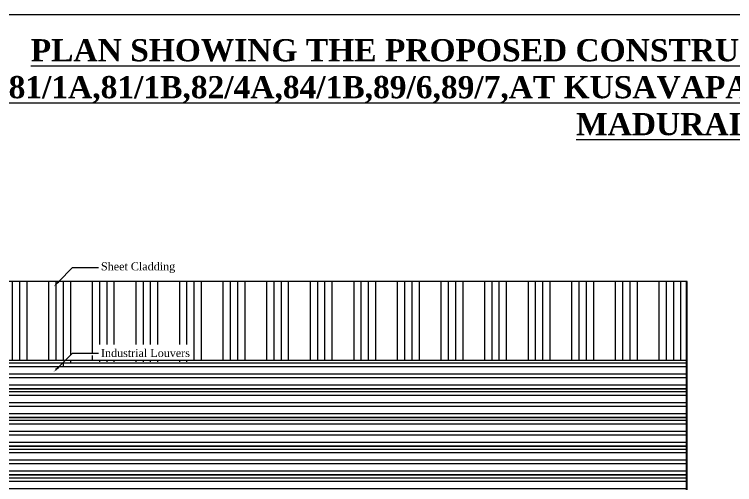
# Model space of a CAD drawing. Header units: metres. Extents: x 1422408 to 2565053, y 3723 to 80428.
# Drawn here: x 2267925.67 to 2267957.14, y 4235.59 to 4256.13 of the extents above; entities that cross this region are included whole.
import ezdxf
from ezdxf import colors
from ezdxf.entities.mleader import LeaderData, LeaderLine
from ezdxf.math import Vec2, Vec3

# ---------------------------------------------------------------- set-up
doc = ezdxf.new("R2010")
doc.units = ezdxf.units.M
doc.header["$LTSCALE"] = 3.5
doc.header["$MEASUREMENT"] = 0
doc.layers.get('0').update_dxf_attribs({"linetype": 'CONTINUOUS'})
doc.styles.add('style1jaya', font='times.ttf')
doc.styles.add('thin2', font='arial.ttf', dxfattribs={"height": 0.3})

msp = doc.modelspace()

# ---------------------------------------------------------------- hatches: boundary and pattern name
h = msp.add_hatch()
h.set_pattern_fill('ANSI34', color=256, scale=0.1, angle=45)
h.set_pattern_definition([(90, (2262694.1467, 4968.6807), (-1.90499797, 0), []), (90, (2262694.4642, 4968.9982), (-1.90499797, 0), []), (90, (2262694.7817, 4969.3157), (-1.90499797, 0), []), (90, (2262695.0992, 4969.6332), (-1.90499797, 0), [])])
h.paths.add_polyline_path([(2267955.03466, 4241.01218), (2267955.03469, 4244.46667), (2267907.47357, 4244.46667), (2267907.47354, 4241.01218)])
edge = h.paths.add_edge_path()
edge.add_line((2267929.35113, 4240.95514), (2267933.32944, 4240.95514))
edge.add_line((2267933.32944, 4240.95514), (2267933.32944, 4241.70246))
edge.add_line((2267933.32944, 4241.70246), (2267929.35113, 4241.70246))
edge.add_line((2267929.35113, 4241.70246), (2267929.35113, 4240.95514))
edge.add_line((2267928.21316, 4241.33473), (2267929.3515, 4241.33473))
edge.add_line((2267927.59818, 4240.72062), (2267928.21316, 4241.33473))
edge.add_line((2267927.63351, 4240.68524), (2267927.3859, 4240.50864))
edge.add_line((2267927.3859, 4240.50864), (2267927.56285, 4240.756))
edge.add_line((2267927.56285, 4240.756), (2267927.63351, 4240.68524))
h = msp.add_hatch()
h.set_pattern_fill('ANSI32', color=256, scale=0.05, angle=135)
h.set_pattern_definition([(180, (2262694.14667, 4973.69313), (0, -0.47624949), []), (180, (2262693.9879, 4973.8519), (0, -0.47624949), [])])
h.paths.add_polyline_path([(2267955.00105, 4241.01218), (2267907.47349, 4241.01227), (2267907.47348, 4239.75915), (2267955.00105, 4239.75906)])
h = msp.add_hatch()
h.set_pattern_fill('ANSI32', color=256, scale=0.05, angle=135)
h.set_pattern_definition([(180, (2262694.14667, 4972.44), (0, -0.47624949), []), (180, (2262693.9879, 4972.59876), (0, -0.47624949), [])])
h.paths.add_polyline_path([(2267955.00105, 4239.75906), (2267907.47349, 4239.75915), (2267907.47348, 4238.50604), (2267955.00105, 4238.50594)])
h = msp.add_hatch()
h.set_pattern_fill('ANSI32', color=256, scale=0.05, angle=135)
h.set_pattern_definition([(180, (2262694.14667, 4971.1869), (0, -0.47624949), []), (180, (2262693.9879, 4971.34565), (0, -0.47624949), [])])
h.paths.add_polyline_path([(2267955.00105, 4238.50594), (2267907.47349, 4238.50604), (2267907.47348, 4237.25292), (2267955.00105, 4237.25283)])
h = msp.add_hatch()
h.set_pattern_fill('ANSI32', color=256, scale=0.05, angle=135)
h.set_pattern_definition([(180, (2262694.14667, 4969.9338), (0, -0.47624949), []), (180, (2262693.9879, 4970.09253), (0, -0.47624949), [])])
h.paths.add_polyline_path([(2267955.00105, 4237.25283), (2267907.47349, 4237.25292), (2267907.47348, 4235.9998), (2267955.00105, 4235.99971)])
h = msp.add_hatch()
h.set_pattern_fill('ANSI32', color=256, scale=0.05, angle=135)
h.set_pattern_definition([(180, (2262694.14667, 4968.68066), (0, -0.47624949), []), (180, (2262693.9879, 4968.8394), (0, -0.47624949), [])])
h.paths.add_polyline_path([(2267955.00105, 4235.99971), (2267907.47349, 4235.9998), (2267907.47348, 4234.74668), (2267955.00105, 4234.74659)])

# ---------------------------------------------------------------- linework, layer by layer
at = {"ltscale": 0.05}
msp.add_lwpolyline([(2267898.51851, 4256.12769), (2268036.04715, 4256.12769), (2268036.04715, 4137.92469), (2267898.51851, 4137.92469)], close=True, dxfattribs=at)
for points in [[(2267955.07469, 4244.46667), (2267907.43357, 4244.46667)], [(2267955.03469, 4244.46667), (2267955.03455, 4225.81012)], [(2267955.07455, 4225.80612), (2267955.07469, 4244.46667)], [(2267955.03466, 4241.01218), (2267907.47354, 4241.01218)], [(2267955.03465, 4239.75906), (2267907.47353, 4239.75906)], [(2267955.03465, 4238.50594), (2267907.47351, 4238.50594)], [(2267955.03464, 4237.25283), (2267907.4735, 4237.25283)], [(2267955.03463, 4235.99971), (2267907.47349, 4235.99971)]]:
    msp.add_lwpolyline(points)

# ---------------------------------------------------------------- texts
at = {"insert": (2267855.0402, 4255.04805), "char_height": 0.96828342, "attachment_point": 1, "style": 'thin2'}
msp.add_mtext_dynamic_manual_height_columns('\\A1;{\\fTimes New Roman|b1|i0|c0|p18;\\W9.75614;\\L                    \\W1;PLAN SHOWING THE PROPOSED CONSTRUCTION OF INDUSRIAL BUILDING  IN S.NO.77/1A,77/1B,77/1C,77/1D,77/2A1,\\P\\W9.84257;                \\W1;77/2A2,80/2A,80/3A,81/1A,81/1B,82/4A,84/1B,89/6,89/7,AT KUSAVAPATTI VILLAGE,VIRATHANUR PANCHAYAT,THIRUPPARANKUNDRAM PANCHAYAT UNION,\\P\\W9.64108;                           \\W1;MADURAI SOUTH TALUK,MADURAI  DISTRICT.}', width=219.7553608, gutter_width=2.5, heights=[473.14022], dxfattribs=at)

# ---------------------------------------------------------------- leaders
ml = msp.add_multileader_mtext('Standard')
ml.set_content('Sheet Cladding', color=256, style='style1jaya')
ml.set_leader_properties()
ml.build(insert=Vec2(0, 0))
ml.multileader.update_dxf_attribs({"text_right_attachment_type": 6, "dogleg_length": 1090.77257, "arrow_head_size": 0.3})
ctx = ml.context
ctx.base_point, ctx.char_height, ctx.arrow_head_size, ctx.landing_gap_size, ctx.plane_origin = Vec3(2267929.3515, 4245.06624), 0.3499996, 0.3, 0.1, Vec3(2267927.53293, 4250.2411)
ctx.right_attachment = 6
notes = []
notes.append((ctx, [(0, (1, 1, 0), (2267928.21316, 4245.06624), (1, 0), 1.13834, [(0, [(2267927.3859, 4244.24015)], 0, [])])]))
ctx.mtext.insert, ctx.mtext.flow_direction = Vec3(2267929.4515, 4245.29701), 5
ml = msp.add_multileader_mtext('Standard')
ml.set_content('Industrial Louvers', color=256, style='style1jaya')
ml.set_leader_properties()
ml.build(insert=Vec2(0, 0))
ml.multileader.update_dxf_attribs({"text_right_attachment_type": 6, "dogleg_length": 1090.77257, "arrow_head_size": 0.3})
ctx = ml.context
ctx.base_point, ctx.char_height, ctx.arrow_head_size, ctx.landing_gap_size, ctx.plane_origin = Vec3(2267929.3515, 4241.33473), 0.3499996, 0.3, 0.1, Vec3(2267927.53293, 4246.50959)
ctx.right_attachment = 6
notes.append((ctx, [(0, (1, 1, 0), (2267928.21316, 4241.33473), (1, 0), 1.13834, [(0, [(2267927.3859, 4240.50864)], 0, [])])]))
ctx.mtext.insert, ctx.mtext.flow_direction = Vec3(2267929.4515, 4241.51326), 5
for ctx, leaders in notes:
    for number, flags, end, landing, length, lines in leaders:
        leader = LeaderData()
        leader.index, (leader.has_last_leader_line, leader.has_dogleg_vector, leader.attachment_direction) = number, flags
        leader.last_leader_point, leader.dogleg_vector, leader.dogleg_length = Vec3(end), Vec3(landing), length
        for number, points, colour, breaks in lines:
            line = LeaderLine()
            line.index, line.vertices, line.color, line.breaks = number, Vec3.list(points), colors.encode_raw_color(colour), breaks
            leader.lines.append(line)
        ctx.leaders.append(leader)

doc.saveas('drawing.dxf')
